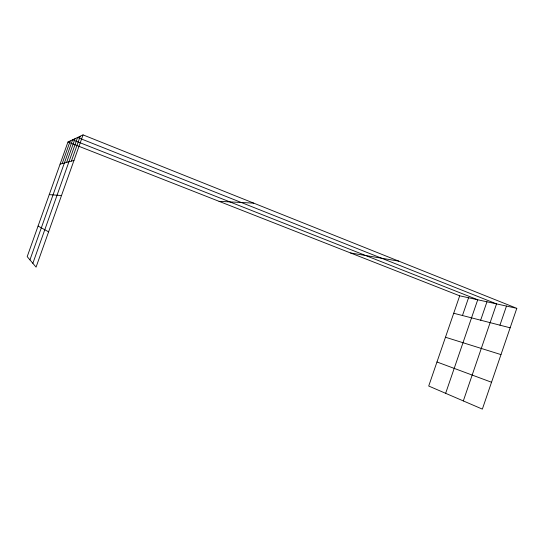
<?xml version="1.0" encoding="UTF-8"?>
<svg xmlns="http://www.w3.org/2000/svg" width="544" height="544" viewBox="0 0 544 544"><rect width="100%" height="100%" fill="white"/><g stroke="black" fill="none" stroke-linecap="round" stroke-linejoin="round"><path stroke-width="0.82" d="M499.943 325.176L506.478 306.075M516.8 308.332L482.351 409.115L428.713 386.029L459.7 295.82L516.8 308.332L83.048 134.885L67.959 142.004L27.2 256.625L36.067 267.124L83.048 134.885M462.461 315.506L468.554 297.758M445.645 393.319L477.727 299.771L72.617 139.801L29.94 259.862M480.658 320.198L486.962 301.798M463.318 400.928L496.543 303.892L77.581 137.462L32.858 263.323M71.4 161.106L80.247 136.204M62.179 163.581L70.23 140.93M66.606 162.391L75.038 138.659M60.085 164.138L73.977 160.412M219.069 201.334L253.728 203.136M49.252 194.609L61.492 195.561M350.54 252.96L398.752 261.127M453.716 313.256L510.143 327.808M445.475 337.239L500.983 354.6M436.975 361.984L491.531 382.248M67.959 142.004L459.7 295.82M38.073 226.052L48.606 231.846"/></g></svg>
